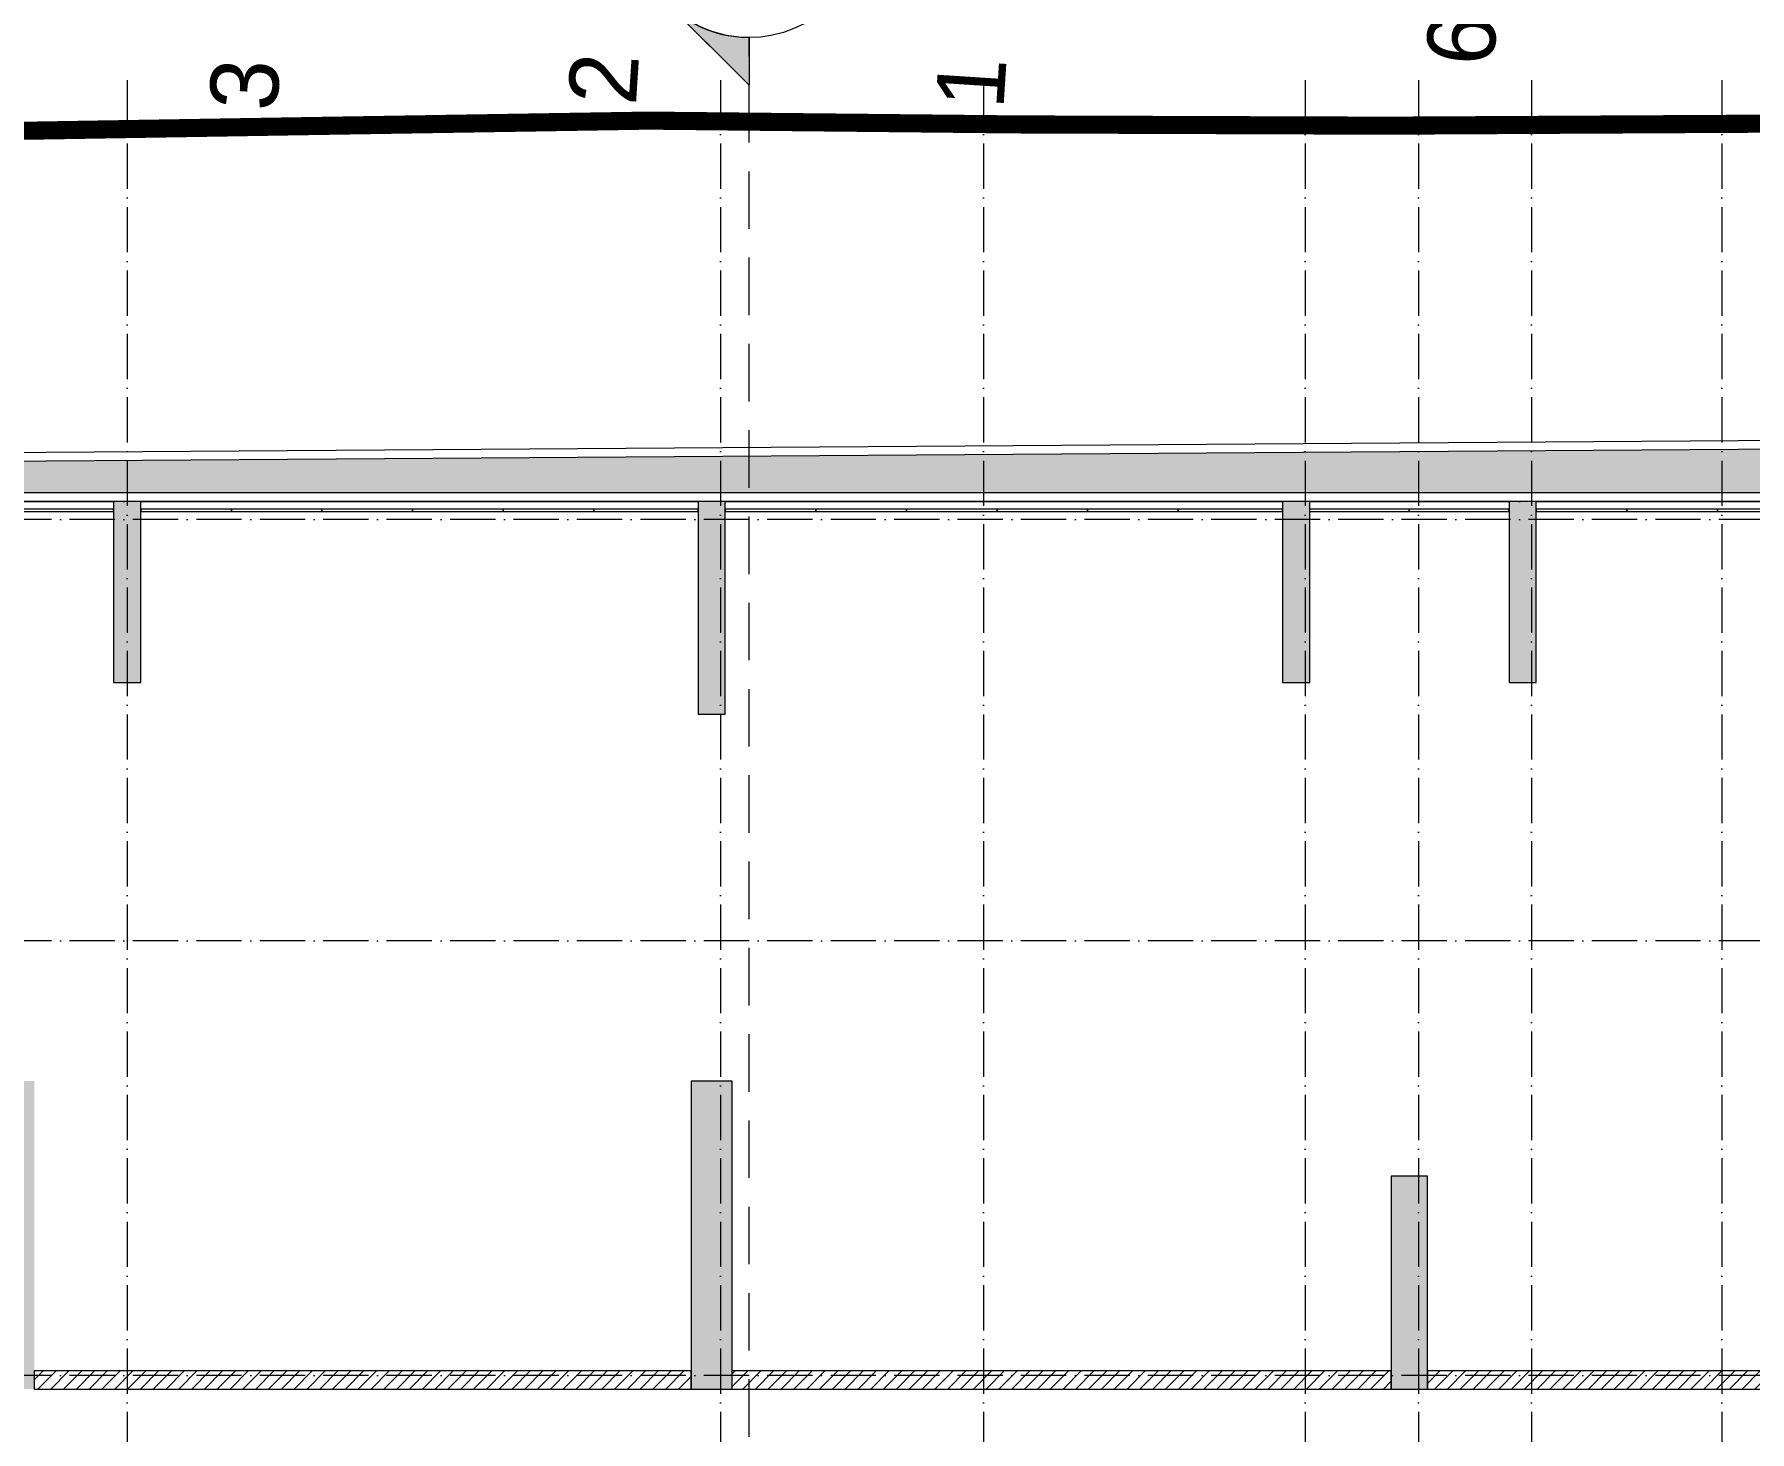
# Model space of a CAD drawing. Header units: millimetres. Extents: x -55734 to 110735, y -16086 to 119028.
# Drawn here: x 9426 to 28357, y 32330 to 47757 of the extents above; entities that cross this region are included whole.
import ezdxf
from ezdxf.xclip import XClip

# ---------------------------------------------------------------- set-up
doc = ezdxf.new("R2010")
doc.units = ezdxf.units.MM
doc.header["$XCLIPFRAME"] = 0
for name, pattern in [('20180221 BF$0$DASHDOT', [1, 0.5, -0.25, 0, -0.25]), ('Grid Line', [14, 10, -2, 0, -2]), ('HIDDEN2', [4.7625, 3.175, -1.5875])]:
    doc.linetypes.add(name, pattern=pattern)
doc.layers.add('20180221 BF$0$10', color=1, linetype='Continuous')
doc.layers.add('20180221 BF$0$sohieu_diem', color=2, linetype='Continuous')
for name, color, linetype, lineweight in [('20180221 BF$0$setback', 1, 'Continuous', 13), ('A-FLOR-PATT', 8, 'Continuous', 9), ('G-ANNO-SYMB', 111, 'Continuous', 5), ('HATCH-TUONG', 152, 'Continuous', 9), ('KI-HIEU-1', 151, 'Continuous', 9), ('KINH', 152, 'Continuous', 5), ('NET CAT', 3, 'Continuous', 5), ('NET THAY 2', 55, 'Continuous', 5), ('NET-CAT', 3, 'Continuous', 9), ('NET-THAY', 2, 'Continuous', 9), ('TRUC', 225, 'Continuous', 5)]:
    doc.layers.add(name, color=color, linetype=linetype, lineweight=lineweight)
doc.styles.add('20180221 BF$0$VAPTIMN', font='VAPTIMB.TTF')
pattern_1 = [(45, (0, 0), (-70.71068, 70.71068), [])]

# ---------------------------------------------------------------- blocks, each defined once
blk = doc.blocks.new('Section - Section Head - Filled-317961-MẶT BẰNG TẦNG 1')
at = {"layer": 'G-ANNO-SYMB'}
h = blk.add_hatch(color=256, dxfattribs=at)
edge = h.paths.add_edge_path(flags=0)
edge.add_line((-10.84, 4.49), (-6.35, 8.98))
edge.add_line((-6.35, 8.98), (-6.35, 6.35))
edge.add_arc((-6.35, 0), 6.35, 90, 135)
h = blk.add_hatch(color=256, dxfattribs=at)
edge = h.paths.add_edge_path(flags=0)
edge.add_arc((-6.35, 0), 6.35, 45, 90)
edge.add_line((-6.35, 6.35), (-6.35, 8.98))
edge.add_line((-6.35, 8.98), (-1.86, 4.49))
h = blk.add_hatch(color=256, dxfattribs=at)
edge = h.paths.add_edge_path(flags=0)
edge.add_arc((-6.35, 0), 6.358, 137.9216, 180)
edge.add_line((-12.708, 0), (-15.33, 0))
edge.add_line((-15.33, 0), (-11.069, 4.261))
h = blk.add_hatch(color=256, dxfattribs=at)
edge = h.paths.add_edge_path(flags=0)
edge.add_line((-1.631, 4.261), (2.63, 0))
edge.add_line((2.63, 0), (0.008, 0))
edge.add_arc((-6.35, 0), 6.358, 0, 42.0784)
for p, q in [((-6.35, 8.98), (-15.33, 0)), ((-6.35, 8.98), (-10.84, 4.49)), ((-6.35, 8.98), (2.63, 0)), ((-6.35, 6.35), (-6.35, 8.98)), ((-1.86, 4.49), (-6.35, 8.98)), ((-6.35, 8.98), (-6.35, 6.35)), ((-11.069, 4.261), (-15.33, 0)), ((2.63, 0), (-1.631, 4.261)), ((-15.33, 0), (-12.708, 0)), ((0.008, 0), (2.63, 0)), ((-12.7, 0), (-15.33, 0)), ((0, 0), (2.63, 0))]:
    blk.add_line(p, q, dxfattribs=at)
for radius, start, end in [(6.35, 360, 180), (6.35, 90, 135), (6.35, 45, 90), (6.358, 137.9216, 180), (6.358, 0, 42.0784), (6.35, 180, 360)]:
    blk.add_arc((-6.35, 0), radius, start, end, dxfattribs=at)
blk = doc.blocks.new('ALC1807-ASCENT PLAZA-KET CAU 1_rvt-1-MẶT BẰNG TẦNG 1')
at = {"layer": 'NET CAT'}
for points in [[(10601, 40600), (10601, 42600), (10301, 42600), (10301, 40600)], [(17051, 40250), (17051, 42600), (16751, 42600), (16751, 40250)], [(23501, 40600), (23501, 42600), (23201, 42600), (23201, 40600)], [(26001, 40600), (26001, 42600), (25701, 42600), (25701, 40600)], [(9426, 32800), (9426, 36200), (8976, 36200), (8976, 32800)], [(17126, 32800), (17126, 36200), (16676, 36200), (16676, 32800)], [(24801, 32800), (24801, 35150), (24401, 35150), (24401, 32800)]]:
    blk.add_hatch(color=7, dxfattribs=at).paths.add_polyline_path(points, flags=0)
at = {"layer": 'NET CAT', "color": 90, "lineweight": 13}
for p, q in [((10601, 42600), (10301, 42600)), ((10301, 42600), (10301, 40600)), ((10601, 40600), (10601, 42600)), ((17051, 42600), (16751, 42600)), ((16751, 42600), (16751, 40250)), ((17051, 40250), (17051, 42600)), ((23501, 42600), (23201, 42600)), ((23201, 42600), (23201, 40600)), ((23501, 40600), (23501, 42600)), ((25701, 42600), (25701, 40600)), ((26001, 42600), (25701, 42600)), ((26001, 40600), (26001, 42600)), ((10301, 40600), (10601, 40600)), ((23201, 40600), (23501, 40600)), ((25701, 40600), (26001, 40600)), ((16751, 40250), (17051, 40250)), ((17126, 36200), (16676, 36200)), ((16676, 36200), (16676, 32800)), ((17126, 32800), (17126, 36200)), ((24801, 35150), (24401, 35150)), ((24401, 35150), (24401, 32800)), ((24801, 32800), (24801, 35150)), ((16676, 32800), (17126, 32800)), ((24401, 32800), (24801, 32800))]:
    blk.add_line(p, q, dxfattribs=at)
at = {"layer": 'NET-THAY', "color": 50}
for p, q in [((8101, 42600), (10301, 42600)), ((10601, 42600), (16726, 42600)), ((16726, 42600), (16751, 42600)), ((17051, 42600), (17076, 42600)), ((17076, 42600), (23201, 42600)), ((23501, 42600), (25701, 42600)), ((26001, 42600), (32026, 42600))]:
    blk.add_line(p, q, dxfattribs=at)
blk = doc.blocks.new('System Panel - Glazed-394770-MẶT BẰNG TẦNG 1')
at = {"layer": 'KINH', "lineweight": 9}
for p, q in [((500, 13), (-500, 13)), ((-500, 13), (-500, -13)), ((500, -13), (500, 13)), ((-500, -13), (500, -13))]:
    blk.add_line(p, q, dxfattribs=at)
blk = doc.blocks.new('System Panel - Glazed-523759-MẶT BẰNG TẦNG 1')
at = {"layer": 'KINH', "lineweight": 9}
for p, q in [((550, 13), (-550, 13)), ((-550, 13), (-550, -13)), ((550, -13), (550, 13)), ((-550, -13), (550, -13))]:
    blk.add_line(p, q, dxfattribs=at)
blk = doc.blocks.new('System Panel - Glazed-397882-MẶT BẰNG TẦNG 1')
at = {"layer": 'KINH', "lineweight": 9}
for p, q in [((600, 13), (-600, 13)), ((-600, 13), (-600, -13)), ((600, -13), (600, 13)), ((-600, -13), (600, -13))]:
    blk.add_line(p, q, dxfattribs=at)
blk = doc.blocks.new('System Panel - Glazed-523572-MẶT BẰNG TẦNG 1')
at = {"layer": 'KINH', "lineweight": 9}
for p, q in [((575, 13), (-575, 13)), ((-575, 13), (-575, -13)), ((575, -13), (575, 13)), ((-575, -13), (575, -13))]:
    blk.add_line(p, q, dxfattribs=at)
blk = doc.blocks.new('System Panel - Glazed-523696-MẶT BẰNG TẦNG 1')
at = {"layer": 'KINH', "lineweight": 9}
for p, q in [((575, 13), (-575, 13)), ((-575, 13), (-575, -13)), ((575, -13), (575, 13)), ((-575, -13), (575, -13))]:
    blk.add_line(p, q, dxfattribs=at)
blk = doc.blocks.new('System Panel - Glazed-523501-MẶT BẰNG TẦNG 1')
at = {"layer": 'KINH', "lineweight": 9}
for p, q in [((550, 13), (-550, 13)), ((-550, 13), (-550, -13)), ((550, -13), (550, 13)), ((-550, -13), (550, -13))]:
    blk.add_line(p, q, dxfattribs=at)
blk = doc.blocks.new('A$C1F0A2BF7')
at = {"layer": '20180221 BF$0$10', "color": 1, "linetype": 'Continuous'}
for p, q in [((71938, 80296, 0), (67976, 80232, 0)), ((75994, 80254, 0), (71938, 80296, 0)), ((89114, 80288, 0), (80092, 80240, 0)), ((67976, 80232, 0), (63773, 80163, 0)), ((80092, 80240, 0), (75994, 80254, 0))]:
    blk.add_line(p, q, dxfattribs=at)
at = {"layer": '20180221 BF$0$10', "color": 1}
for p, q in [((71938, 80296, 0), (67976, 80232, 0)), ((75994, 80254, 0), (71938, 80296, 0)), ((89114, 80288, 0), (80092, 80240, 0)), ((67976, 80232, 0), (63773, 80163, 0)), ((80092, 80240, 0), (75994, 80254, 0))]:
    blk.add_line(p, q, dxfattribs=at)
at = {"layer": '20180221 BF$0$setback', "color": 1, "linetype": '20180221 BF$0$DASHDOT', "ltscale": 200, "const_width": 200, "elevation": 0}
blk.add_lwpolyline([(117345, 73192), (100731, 69175), (99106, 80624), (95474, 80398), (89114, 80288), (80092, 80240), (75994, 80254), (71938, 80296), (67976, 80232), (63773, 80163), (62690, 80153), (59192, 80148), (53279, 80130), (50696, 80167), (49385, 80201), (45943, 79963), (45277, 80357), (45163, 80925), (45247, 84237), (45176, 103599)], dxfattribs=at)
at = {"layer": '20180221 BF$0$sohieu_diem', "color": 3, "const_width": 93.8, "elevation": 0}
for points in [[(67973, 80185, 1), (67979, 80279, 1)], [(71935, 80249, 1), (71941, 80343, 1)], [(75991, 80208, 1), (75997, 80301, 1)], [(80089, 80193, 1), (80095, 80287, 1)]]:
    blk.add_lwpolyline(points, format="xyb", close=True, dxfattribs=at)
at = {"layer": '20180221 BF$0$sohieu_diem', "color": 3, "style": '20180221 BF$0$VAPTIMN'}
for s, p in [('60', (81265, 80890, 0)), ('3', (67836, 80391, 0)), ('2', (71798, 80456, 0)), ('1', (75854, 80414, 0))]:
    blk.add_text(s, height=750, rotation=86.3007, dxfattribs=at).set_placement(p)

msp = doc.modelspace()

# ---------------------------------------------------------------- hatches: boundary and pattern name
at = {"layer": 'A-FLOR-PATT', "lineweight": 5}
h = msp.add_hatch(dxfattribs=at)
h.set_pattern_fill('FP_17', color=256, style=0, pattern_type=2)
h.set_pattern_definition([(97.219, (-2044227.06, -1836498.54), (-100.375984, 77.8062945), [23.812, -155.793]), (52.219, (-2044227.06, -1836498.54), (-100.3754935, 77.8059143), [23.813, -103.188]), (142.219, (-2044227.06, -1836498.54), (-77.8059143, -100.3754935), [23.813, -103.188])])
h.paths.add_polyline_path([(1488.6, 42699.9), (37998.2, 42699.9), (37838.3, 42795.1), (37667.3, 42884.1), (37503.7, 42958.6), (37329.9, 43026.5), (37194.1, 43071.6), (37075.1, 43107), (36893.5, 43151.6), (36710.2, 43186), (36506.8, 43211.8), (36309.2, 43225.2), (36153, 43228.6), (1847.1, 42989.7), (1770.2, 42980.7), (1721.6, 42968.4), (1662.7, 42942.9), (1608.7, 42908.3), (1560.8, 42865.5), (1520.5, 42815.7), (1485.3, 42751.3), (1466, 42699.9)], flags=0)
at = {"layer": 'HATCH-TUONG', "lineweight": 5}
h = msp.add_hatch(dxfattribs=at)
h.set_pattern_fill('FP_2', color=256, style=0, pattern_type=2)
h.set_pattern_definition(pattern_1)
h.paths.add_polyline_path([(16675.5, 32799.9), (16675.5, 32999.9), (9425.5, 32999.9), (9425.5, 32799.9)], flags=0)
h = msp.add_hatch(dxfattribs=at)
h.set_pattern_fill('FP_2', color=256, style=0, pattern_type=2)
h.set_pattern_definition(pattern_1)
h.paths.add_polyline_path([(24400.5, 32799.9), (24400.5, 32999.9), (17125.5, 32999.9), (17125.5, 32799.9), (23482.6, 32799.9)], flags=0)
h = msp.add_hatch(dxfattribs=at)
h.set_pattern_fill('FP_2', color=256, style=0, pattern_type=2)
h.set_pattern_definition(pattern_1)
h.paths.add_polyline_path([(31390.5, 32799.9), (32000.5, 32799.9), (32000.5, 32999.9), (24800.5, 32999.9), (24800.5, 32799.9), (31190.5, 32799.9)], flags=0)

# ---------------------------------------------------------------- linework, layer by layer
at = {"layer": 'KI-HIEU-1', "linetype": 'HIDDEN2', "ltscale": 200}
msp.add_line((17315.5, -12494.1), (17315.5, 47719.9), dxfattribs=at)
at = {"layer": 'NET-CAT', "lineweight": 15}
for p, q in [((16675.5, 32999.9), (9425.5, 32999.9)), ((9425.5, 32999.9), (9425.5, 32799.9)), ((16675.5, 32799.9), (16675.5, 32999.9)), ((24400.5, 32999.9), (17125.5, 32999.9)), ((17125.5, 32999.9), (17125.5, 32799.9)), ((24400.5, 32799.9), (24400.5, 32999.9)), ((31600.4, 32999.9), (24800.5, 32999.9)), ((24800.5, 32999.9), (24800.5, 32799.9)), ((9425.5, 32799.9), (16675.5, 32799.9)), ((17125.5, 32799.9), (24400.5, 32799.9)), ((24800.5, 32799.9), (31190.5, 32799.9))]:
    msp.add_line(p, q, dxfattribs=at)
at = {"layer": 'NET-THAY'}
for p, q in [((16204.6, 46803.8), (12242.2, 46739.3)), ((20260.3, 46762), (16204.6, 46803.8)), ((24357.9, 46747.6), (20260.3, 46762)), ((33379.8, 46795.6), (24357.9, 46747.6)), ((12242.2, 46739.3), (8039, 46670.4)), ((1847.1, 43089.7), (36153, 43328.6)), ((36153.7, 43228.6), (1847.7, 42989.7)), ((1466, 42699.9), (37998.2, 42699.9)), ((10300.5, 42599.9), (8100.5, 42599.9)), ((10300.5, 42599.9), (8100.5, 42599.9)), ((16750.5, 42599.9), (10600.5, 42599.9)), ((16750.5, 42599.9), (10600.5, 42599.9)), ((23200.5, 42599.9), (17050.5, 42599.9)), ((23200.5, 42599.9), (17050.5, 42599.9)), ((25700.5, 42599.9), (23500.5, 42599.9)), ((25700.5, 42599.9), (23500.5, 42599.9)), ((32150.5, 42599.9), (26000.5, 42599.9)), ((32150.5, 42599.9), (26000.5, 42599.9))]:
    msp.add_line(p, q, dxfattribs=at)
at = {"layer": 'TRUC', "linetype": 'Grid Line', "ltscale": 50}
for p, q in [((10450.5, 47249.9), (10450.5, -9494.1)), ((17000.5, 47249.9), (17000.5, -9494.1)), ((19900.5, 47249.9), (19900.5, -9494.1)), ((23450.5, 47249.9), (23450.5, -9494.1)), ((24700.5, 47249.9), (24700.5, -12161.6)), ((25950.5, 47249.9), (25950.5, -9494.1)), ((28050.5, 47249.9), (28050.5, -12161.6)), ((48819.1, 42599.9), (-18288.8, 42599.9)), ((48819.1, 42399.9), (-21659.5, 42399.9)), ((48819.1, 37749.9), (-19344.9, 37749.9)), ((48819.1, 32949.9), (-19344.9, 32949.9))]:
    msp.add_line(p, q, dxfattribs=at)

# ---------------------------------------------------------------- block references
at = {"lineweight": 5}
msp.add_blockref('ALC1807-ASCENT PLAZA-KET CAU 1_rvt-1-MẶT BẰNG TẦNG 1', (0, 0), dxfattribs=at)
at = {"lineweight": 9}
for name, p in [('System Panel - Glazed-397882-MẶT BẰNG TẦNG 1', (9700.4, 42499.9)), ('System Panel - Glazed-394770-MẶT BẰNG TẦNG 1', (11100.4, 42499.9)), ('System Panel - Glazed-394770-MẶT BẰNG TẦNG 1', (12100.4, 42499.9)), ('System Panel - Glazed-394770-MẶT BẰNG TẦNG 1', (13100.4, 42499.9)), ('System Panel - Glazed-394770-MẶT BẰNG TẦNG 1', (14100.4, 42499.9)), ('System Panel - Glazed-394770-MẶT BẰNG TẦNG 1', (15100.4, 42499.9)), ('System Panel - Glazed-523572-MẶT BẰNG TẦNG 1', (16175.5, 42499.9)), ('System Panel - Glazed-394770-MẶT BẰNG TẦNG 1', (17550.5, 42499.9)), ('System Panel - Glazed-394770-MẶT BẰNG TẦNG 1', (18550.5, 42499.9)), ('System Panel - Glazed-394770-MẶT BẰNG TẦNG 1', (19550.5, 42499.9)), ('System Panel - Glazed-394770-MẶT BẰNG TẦNG 1', (20550.5, 42499.9)), ('System Panel - Glazed-394770-MẶT BẰNG TẦNG 1', (21550.5, 42499.9)), ('System Panel - Glazed-523696-MẶT BẰNG TẦNG 1', (22625.5, 42499.9)), ('System Panel - Glazed-523759-MẶT BẰNG TẦNG 1', (24050.5, 42499.9)), ('System Panel - Glazed-523501-MẶT BẰNG TẦNG 1', (25150.5, 42499.9)), ('System Panel - Glazed-394770-MẶT BẰNG TẦNG 1', (26500.5, 42499.9)), ('System Panel - Glazed-394770-MẶT BẰNG TẦNG 1', (27500.5, 42499.9)), ('System Panel - Glazed-394770-MẶT BẰNG TẦNG 1', (28500.5, 42499.9))]:
    msp.add_blockref(name, p, dxfattribs=at)
at = {"layer": 'G-ANNO-SYMB', "extrusion": (0, 0, -1), "xscale": 199.9999999999999, "yscale": 199.9999999999999, "zscale": 199.9999999999999, "rotation": 270.0000000000002}
msp.add_blockref('Section - Section Head - Filled-317961-MẶT BẰNG TẦNG 1', (-17315.5, 47719.9), dxfattribs=at)
at = {"layer": 'NET THAY 2'}
ref = msp.add_blockref('A$C1F0A2BF7', (-55733.8, -33492.4, 0), dxfattribs=at)
XClip(ref).set_block_clipping_path([(-27462.6186291156, 51738.6749988016), (115081.3691330462, 152520.3806320981)])

doc.saveas('drawing.dxf')
